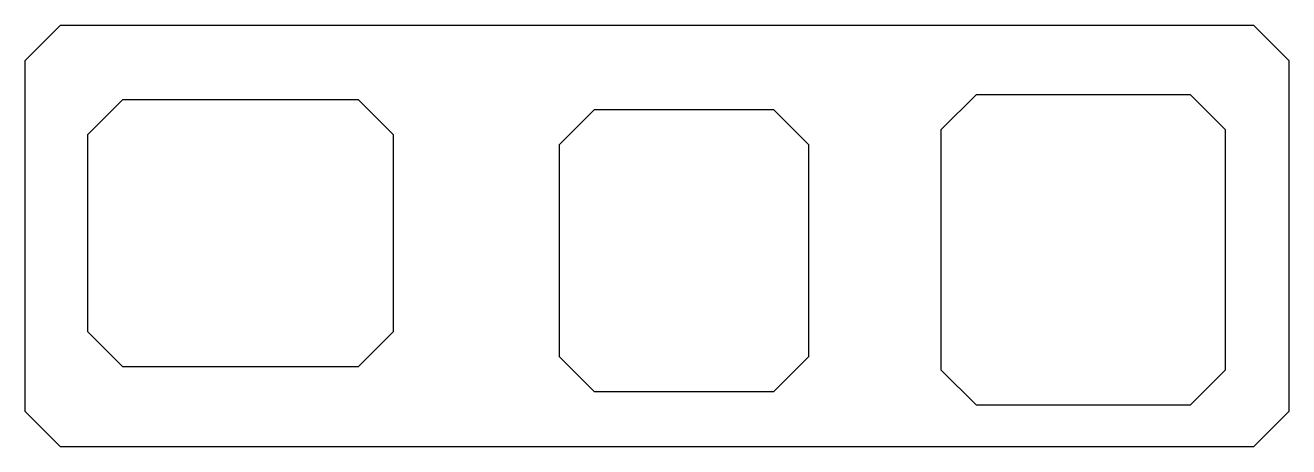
# Model space of a CAD drawing. Header units: inches. Extents: x -4.5 to 4.5, y -1.5 to 1.5.
import ezdxf

# ---------------------------------------------------------------- set-up
doc = ezdxf.new("R2010")
doc.units = ezdxf.units.IN
doc.header["$MEASUREMENT"] = 0

msp = doc.modelspace()

# ---------------------------------------------------------------- linework, layer by layer
for points in [[(-4.5, -1.25), (-4.5, 1.25), (-4.25, 1.5), (4.25, 1.5), (4.5, 1.25), (4.5, -1.25), (4.25, -1.5), (-4.25, -1.5)], [(2.0252, -0.9542), (2.0252, 0.7579), (2.2752, 1.0079), (3.798, 1.0079), (4.048, 0.7579), (4.048, -0.9542), (3.798, -1.2042), (2.2752, -1.2042)], [(-4.0551, -0.6821), (-4.0551, 0.7224), (-3.8051, 0.9724), (-2.1285, 0.9724), (-1.8785, 0.7224), (-1.8785, -0.6821), (-2.1285, -0.9321), (-3.8051, -0.9321)], [(-0.6956, -0.8595), (-0.6956, 0.6514), (-0.4456, 0.9014), (0.8288, 0.9014), (1.0788, 0.6514), (1.0788, -0.8595), (0.8288, -1.1095), (-0.4456, -1.1095)]]:
    msp.add_lwpolyline(points, close=True)

doc.saveas('drawing.dxf')
